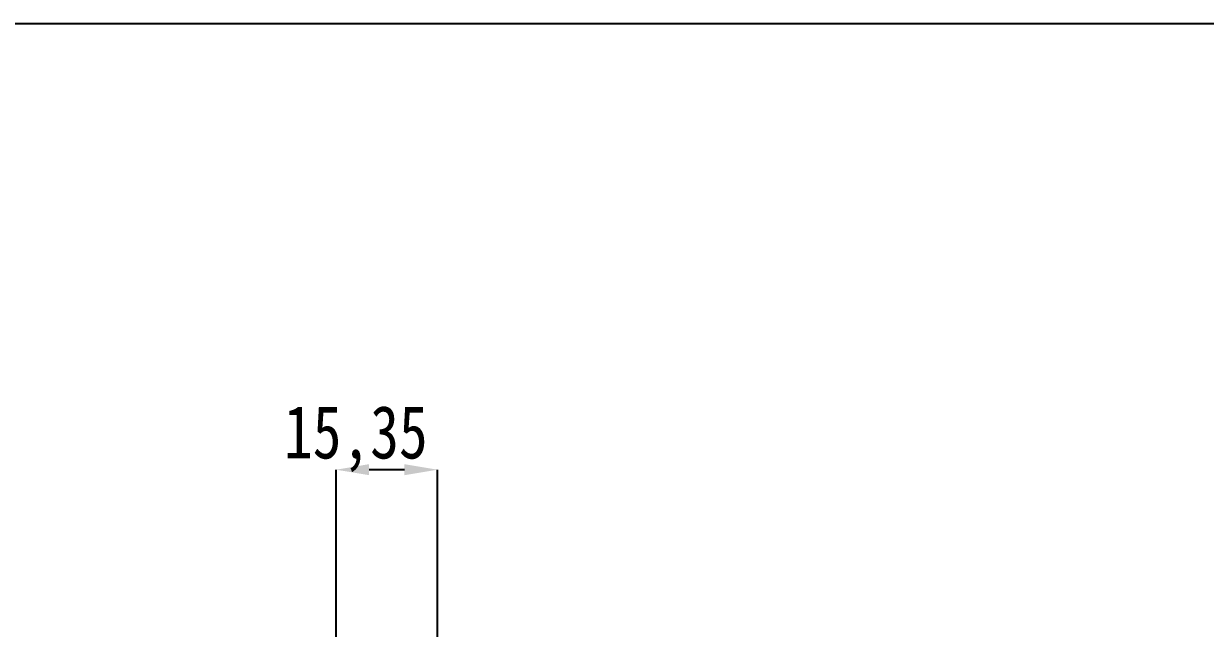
# Model space of a CAD drawing. Header units: millimetres. Extents: x -685 to 1888, y -6001 to 855.
# Drawn here: x 232.1 to 411.1, y -398.3 to -306.8 of the extents above; entities that cross this region are included whole.
import ezdxf

# ---------------------------------------------------------------- set-up
doc = ezdxf.new("R2010")
doc.units = ezdxf.units.MM
doc.header["$LTSCALE"] = 16.335
doc.header["$PDMODE"] = 3
doc.header["$PDSIZE"] = 0.3125
doc.layers.get('0').update_dxf_attribs({"linetype": 'CONTINUOUS'})
doc.layers.get('Defpoints').update_dxf_attribs({"linetype": 'CONTINUOUS'})
doc.styles.get("Standard").update_dxf_attribs({"font": 'txt', "width": 0.8})
doc.dimstyles.new('mold', dxfattribs={"dimtxt": 8, "dimasz": 5, "dimexe": 0, "dimexo": 0, "dimgap": 0, "dimtad": 1, "dimzin": 1, "dimtxsty": 'Standard', "dimcen": 0, "dimclrd": 4, "dimclre": 4, "dimclrt": 6, "dimazin": 0, "dimtfac": 1, "dimtofl": 0, "dimtmove": 0, "dimatfit": 3, "dimfxl": 0, "dimarcsym": 0})

# ---------------------------------------------------------------- blocks, each defined once
blk = doc.blocks.new('*D75')
at = {"color": 4, "lineweight": -2}
for p, q in [((279.43, -502.71), (279.43, -374.32)), ((289.78, -374.32), (284.43, -374.32)), ((294.78, -502.71), (294.78, -374.32))]:
    blk.add_line(p, q, dxfattribs=at)
at = {"color": 4}
for points in [[(284.43, -373.48), (284.43, -375.15), (279.43, -374.32)], [(289.78, -373.48), (289.78, -375.15), (294.78, -374.32)]]:
    blk.add_solid(points, dxfattribs=at)
at = {"layer": 'Defpoints', "color": 0}
for p in [(279.43, -374.32), (279.43, -502.71), (294.78, -502.71)]:
    blk.add_point(p, dxfattribs=at)
at = {"color": 6, "insert": (282.42, -369.65), "char_height": 8, "attachment_point": 5}
blk.add_mtext('15,35', dxfattribs=at)

msp = doc.modelspace()

# ---------------------------------------------------------------- linework, layer by layer
msp.add_lwpolyline([(-127.123, -306.786), (749.779, -306.786), (749.779, -706.845), (-127.123, -706.845)], close=True)

# ---------------------------------------------------------------- dimensions: what is measured, and where the dimension line sits
dim = msp.add_linear_dim(base=(279.429, -374.316), p1=(294.779, -502.715), p2=(279.429, -502.715), dimstyle='mold')
dim.commit()
dim.dimension.update_dxf_attribs({"geometry": '*D75', "text_midpoint": (282.422, -374.316), "dimtype": 160})

doc.saveas('drawing.dxf')
